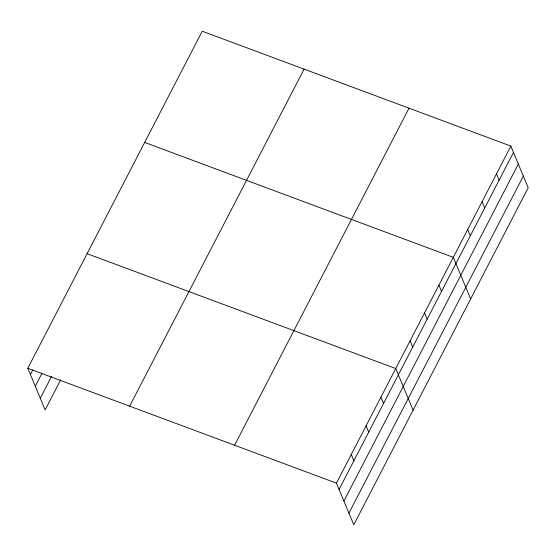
<?xml version="1.0" encoding="UTF-8"?>
<svg xmlns="http://www.w3.org/2000/svg" width="556" height="556" viewBox="0 0 556 556"><rect width="100%" height="100%" fill="white"/><g stroke="black" fill="none" stroke-linecap="round" stroke-linejoin="round"><path stroke-width="0.83" d="M27.8 368.274L202.231 31.219L510.867 146.096L528.2 187.726L353.769 524.781L336.436 483.143L27.8 368.274L45.133 409.904L60.736 379.748M30.42 374.563L32.755 370.039M35.271 386.225L41.908 373.41M40.275 398.242L51.59 376.377M129.652 406.179L304.083 69.132M234.59 445.238L409.021 108.184M336.436 483.143L510.867 146.096M339.056 489.433L513.487 152.386M343.907 501.095L518.345 164.048M348.911 513.118L523.342 176.064M144.671 142.447L453.307 257.324L470.64 298.954M87.104 253.675L395.747 368.552L413.073 410.182M496.48 173.903L499.093 180.193M482.087 201.71L484.707 208M467.7 229.517L470.313 235.807M438.913 285.131L441.533 291.42M424.527 312.938L427.14 319.22M410.133 340.745L412.754 347.027M380.916 397.199L383.536 403.489M366.091 425.847L368.711 432.137M351.267 454.495L353.88 460.785"/></g></svg>
